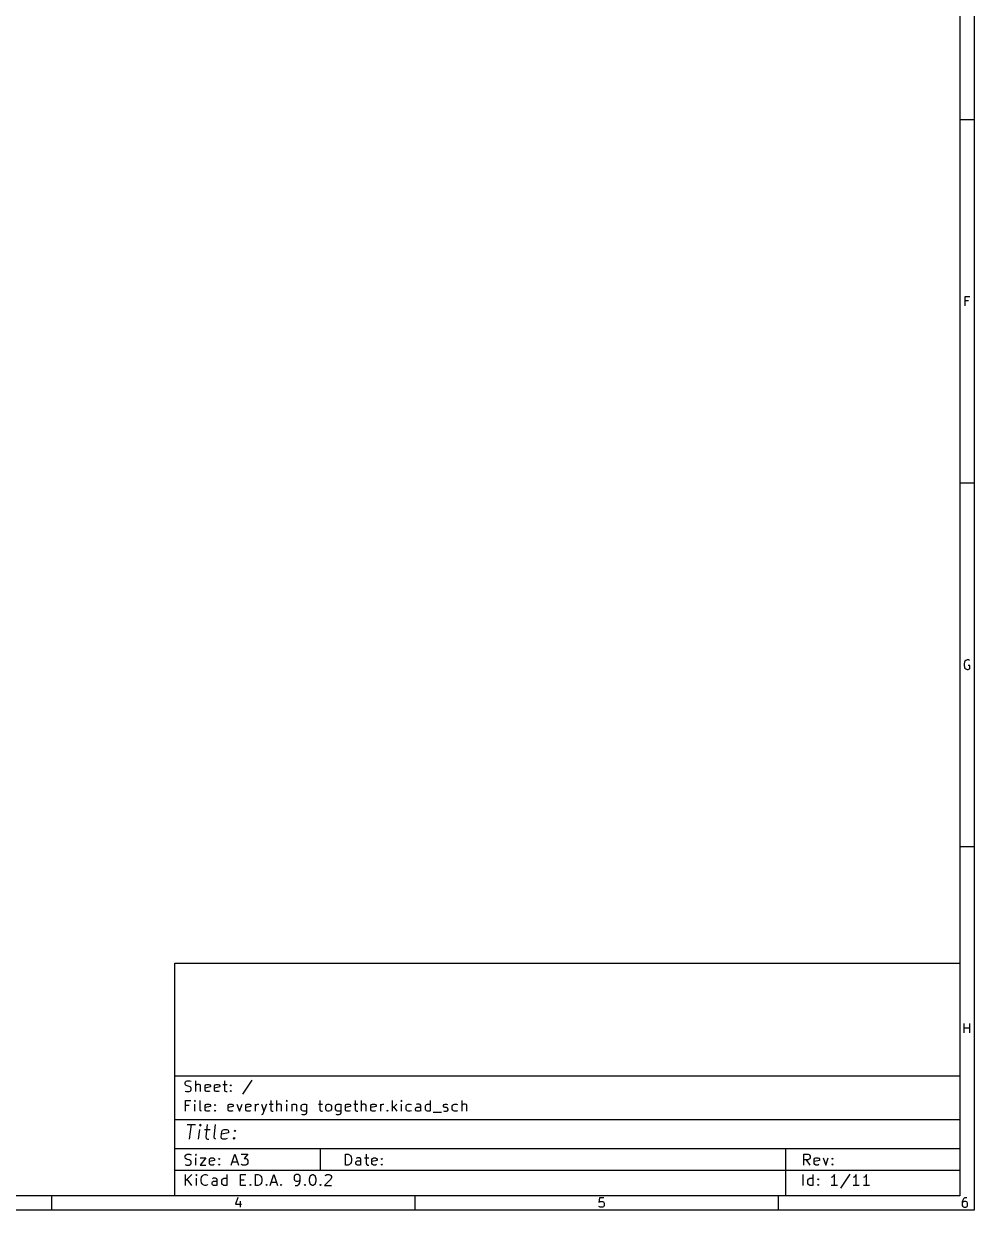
# Model space of a CAD drawing. Extents: x 0.4 to 11.3, y -16.1 to -0.4.
# Drawn here: x 6.15 to 11.3, y -16.14 to -9.72 of the extents above; entities that cross this region are included whole.
import ezdxf

# ---------------------------------------------------------------- set-up
doc = ezdxf.new("R2010")
doc.units = 0
doc.header["$MEASUREMENT"] = 0
doc.layers.add('RED2', color=1, linetype='CONTINUOUS')

msp = doc.modelspace()

# ---------------------------------------------------------------- linework, layer by layer
at = {"layer": 'RED2', "linetype": 'CONTINUOUS'}
for p, q in [((11.2993, -0.3937), (11.2993, -16.1413)), ((11.2206, -0.4724), (11.2206, -16.0626)), ((11.2993, -10.2362), (11.2206, -10.2362)), ((11.2502, -11.2438), (11.2502, -11.1927)), ((11.2502, -11.1927), (11.2746, -11.1927)), ((11.2672, -11.217), (11.2502, -11.217)), ((11.2993, -12.2047), (11.2206, -12.2047)), ((11.249, -13.1685), (11.2465, -13.1734)), ((11.2538, -13.1636), (11.249, -13.1685)), ((11.2611, -13.1612), (11.2538, -13.1636)), ((11.2685, -13.1612), (11.2611, -13.1612)), ((11.2733, -13.1636), (11.2685, -13.1612)), ((11.2465, -13.1734), (11.2441, -13.1831)), ((11.2441, -13.1831), (11.2441, -13.1904)), ((11.2441, -13.1904), (11.2465, -13.2002)), ((11.2465, -13.2002), (11.249, -13.205)), ((11.249, -13.205), (11.2538, -13.2099)), ((11.2538, -13.2099), (11.2611, -13.2124)), ((11.2611, -13.2124), (11.266, -13.2124)), ((11.2758, -13.1904), (11.266, -13.1904)), ((11.266, -13.2124), (11.2733, -13.2099)), ((11.2733, -13.2099), (11.2758, -13.2075)), ((11.2758, -13.2075), (11.2758, -13.1904)), ((11.2993, -14.1732), (11.2206, -14.1732)), ((6.9686, -14.8027), (11.2206, -14.8027)), ((6.9686, -16.0626), (6.9686, -14.8027)), ((11.2206, -14.8027), (11.2206, -16.0626)), ((11.2453, -15.1809), (11.2453, -15.1297)), ((11.2453, -15.154), (11.2746, -15.154)), ((11.2746, -15.1809), (11.2746, -15.1297)), ((6.9686, -15.413), (11.2206, -15.413)), ((7.0231, -15.4512), (7.0259, -15.4456)), ((7.0231, -15.4568), (7.0231, -15.4512)), ((7.0259, -15.4625), (7.0231, -15.4568)), ((7.0259, -15.4456), (7.0287, -15.4428)), ((7.0287, -15.4653), (7.0259, -15.4625)), ((7.0287, -15.4428), (7.0343, -15.44)), ((7.0343, -15.4681), (7.0287, -15.4653)), ((7.0343, -15.44), (7.0484, -15.44)), ((7.0456, -15.4709), (7.0343, -15.4681)), ((7.0512, -15.4737), (7.0456, -15.4709)), ((7.0484, -15.44), (7.0568, -15.4428)), ((7.054, -15.4765), (7.0512, -15.4737)), ((7.0568, -15.4821), (7.054, -15.4765)), ((7.0568, -15.4878), (7.0568, -15.4821)), ((7.0821, -15.499), (7.0821, -15.44)), ((7.085, -15.4625), (7.0821, -15.4653)), ((7.0906, -15.4596), (7.085, -15.4625)), ((7.099, -15.4596), (7.0906, -15.4596)), ((7.1046, -15.4625), (7.099, -15.4596)), ((7.1075, -15.4681), (7.1046, -15.4625)), ((7.1075, -15.499), (7.1075, -15.4681)), ((7.1328, -15.4681), (7.1356, -15.4625)), ((7.1328, -15.4906), (7.1328, -15.4681)), ((7.1609, -15.4737), (7.1328, -15.4793)), ((7.1356, -15.4625), (7.1412, -15.4596)), ((7.1412, -15.4596), (7.1524, -15.4596)), ((7.1524, -15.4596), (7.1581, -15.4625)), ((7.1581, -15.4625), (7.1609, -15.4681)), ((7.1609, -15.4681), (7.1609, -15.4737)), ((7.1834, -15.4681), (7.1862, -15.4625)), ((7.1834, -15.4906), (7.1834, -15.4681)), ((7.2115, -15.4737), (7.1834, -15.4793)), ((7.1862, -15.4625), (7.1918, -15.4596)), ((7.1918, -15.4596), (7.2031, -15.4596)), ((7.2031, -15.4596), (7.2087, -15.4625)), ((7.2087, -15.4625), (7.2115, -15.4681)), ((7.2115, -15.4681), (7.2115, -15.4737)), ((7.2284, -15.4596), (7.2509, -15.4596)), ((7.2368, -15.44), (7.2368, -15.4906)), ((7.2677, -15.4653), (7.2706, -15.4625)), ((7.2706, -15.4681), (7.2677, -15.4653)), ((7.2706, -15.4625), (7.2734, -15.4653)), ((7.2706, -15.4625), (7.2706, -15.4681)), ((7.2734, -15.4653), (7.2706, -15.4681)), ((7.3859, -15.4372), (7.3352, -15.5131)), ((7.0231, -15.4962), (7.0315, -15.499)), ((7.0259, -15.6053), (7.0259, -15.5463)), ((7.0259, -15.5463), (7.054, -15.5463)), ((7.0315, -15.499), (7.0456, -15.499)), ((7.0456, -15.499), (7.0512, -15.4962)), ((7.0512, -15.4962), (7.054, -15.4934)), ((7.054, -15.4934), (7.0568, -15.4878)), ((7.0765, -15.5463), (7.0737, -15.5491)), ((7.0737, -15.5491), (7.0765, -15.5519)), ((7.0793, -15.5491), (7.0765, -15.5463)), ((7.0765, -15.5463), (7.0765, -15.5519)), ((7.0765, -15.5519), (7.0793, -15.5491)), ((7.1046, -15.5969), (7.1046, -15.5463)), ((7.1356, -15.4962), (7.1328, -15.4906)), ((7.1412, -15.499), (7.1356, -15.4962)), ((7.1524, -15.499), (7.1412, -15.499)), ((7.1581, -15.4962), (7.1524, -15.499)), ((7.1862, -15.4962), (7.1834, -15.4906)), ((7.1918, -15.499), (7.1862, -15.4962)), ((7.2031, -15.499), (7.1918, -15.499)), ((7.2087, -15.4962), (7.2031, -15.499)), ((7.2368, -15.4906), (7.2396, -15.4962)), ((7.2396, -15.4962), (7.2452, -15.499)), ((7.2452, -15.499), (7.2509, -15.499)), ((7.2677, -15.4962), (7.2706, -15.4934)), ((7.2706, -15.499), (7.2677, -15.4962)), ((7.2706, -15.4934), (7.2734, -15.4962)), ((7.2706, -15.4934), (7.2706, -15.499)), ((7.2734, -15.4962), (7.2706, -15.499)), ((7.4871, -15.5463), (7.4871, -15.5969)), ((7.5208, -15.6053), (7.5208, -15.5463)), ((7.5743, -15.5463), (7.5715, -15.5491)), ((7.5715, -15.5491), (7.5743, -15.5519)), ((7.5771, -15.5491), (7.5743, -15.5463)), ((7.5743, -15.5463), (7.5743, -15.5519)), ((7.5743, -15.5519), (7.5771, -15.5491)), ((7.7542, -15.5463), (7.7542, -15.5969)), ((7.9455, -15.5463), (7.9455, -15.5969)), ((7.9792, -15.6053), (7.9792, -15.5463)), ((8.1479, -15.6053), (8.1479, -15.5463)), ((8.1957, -15.5463), (8.1929, -15.5491)), ((8.1929, -15.5491), (8.1957, -15.5519)), ((8.1986, -15.5491), (8.1957, -15.5463)), ((8.1957, -15.5463), (8.1957, -15.5519)), ((8.1957, -15.5519), (8.1986, -15.5491)), ((8.3532, -15.6053), (8.3532, -15.5463)), ((8.5248, -15.6053), (8.5248, -15.5463)), ((7.0456, -15.5744), (7.0259, -15.5744)), ((7.0765, -15.6053), (7.0765, -15.5659)), ((7.1075, -15.6025), (7.1046, -15.5969)), ((7.1131, -15.6053), (7.1075, -15.6025)), ((7.1328, -15.5744), (7.1356, -15.5688)), ((7.1328, -15.5969), (7.1328, -15.5744)), ((7.1609, -15.58), (7.1328, -15.5856)), ((7.1356, -15.6025), (7.1328, -15.5969)), ((7.1356, -15.5688), (7.1412, -15.5659)), ((7.1412, -15.6053), (7.1356, -15.6025)), ((7.1412, -15.5659), (7.1524, -15.5659)), ((7.1524, -15.6053), (7.1412, -15.6053)), ((7.1524, -15.5659), (7.1581, -15.5688)), ((7.1581, -15.6025), (7.1524, -15.6053)), ((7.1581, -15.5688), (7.1609, -15.5744)), ((7.1609, -15.5744), (7.1609, -15.58)), ((7.1834, -15.5716), (7.1862, -15.5688)), ((7.1862, -15.5744), (7.1834, -15.5716)), ((7.1834, -15.6025), (7.1862, -15.5997)), ((7.1862, -15.6053), (7.1834, -15.6025)), ((7.1862, -15.5688), (7.189, -15.5716)), ((7.1862, -15.5688), (7.1862, -15.5744)), ((7.189, -15.5716), (7.1862, -15.5744)), ((7.1862, -15.5997), (7.189, -15.6025)), ((7.1862, -15.5997), (7.1862, -15.6053)), ((7.189, -15.6025), (7.1862, -15.6053)), ((7.2565, -15.5744), (7.2593, -15.5688)), ((7.2565, -15.5969), (7.2565, -15.5744)), ((7.2846, -15.58), (7.2565, -15.5856)), ((7.2593, -15.6025), (7.2565, -15.5969)), ((7.2593, -15.5688), (7.2649, -15.5659)), ((7.2649, -15.6053), (7.2593, -15.6025)), ((7.2649, -15.5659), (7.2762, -15.5659)), ((7.2762, -15.6053), (7.2649, -15.6053)), ((7.2762, -15.5659), (7.2818, -15.5688)), ((7.2818, -15.6025), (7.2762, -15.6053)), ((7.2818, -15.5688), (7.2846, -15.5744)), ((7.2846, -15.5744), (7.2846, -15.58)), ((7.3043, -15.5659), (7.3184, -15.6053)), ((7.3184, -15.6053), (7.3324, -15.5659)), ((7.3521, -15.5744), (7.3549, -15.5688)), ((7.3521, -15.5969), (7.3521, -15.5744)), ((7.3802, -15.58), (7.3521, -15.5856)), ((7.3549, -15.6025), (7.3521, -15.5969)), ((7.3549, -15.5688), (7.3606, -15.5659)), ((7.3606, -15.6053), (7.3549, -15.6025)), ((7.3606, -15.5659), (7.3718, -15.5659)), ((7.3718, -15.6053), (7.3606, -15.6053)), ((7.3718, -15.5659), (7.3774, -15.5688)), ((7.3774, -15.6025), (7.3718, -15.6053)), ((7.3774, -15.5688), (7.3802, -15.5744)), ((7.3802, -15.5744), (7.3802, -15.58)), ((7.4055, -15.6053), (7.4055, -15.5659)), ((7.4055, -15.5772), (7.4084, -15.5716)), ((7.4084, -15.5716), (7.4112, -15.5688)), ((7.4112, -15.5688), (7.4168, -15.5659)), ((7.4168, -15.5659), (7.4224, -15.5659)), ((7.4365, -15.5659), (7.4505, -15.6053)), ((7.4505, -15.6053), (7.4449, -15.6194)), ((7.4646, -15.5659), (7.4505, -15.6053)), ((7.4787, -15.5659), (7.5012, -15.5659)), ((7.4871, -15.5969), (7.4899, -15.6025)), ((7.4899, -15.6025), (7.4955, -15.6053)), ((7.4955, -15.6053), (7.5012, -15.6053)), ((7.5237, -15.5688), (7.5208, -15.5716)), ((7.5293, -15.5659), (7.5237, -15.5688)), ((7.5377, -15.5659), (7.5293, -15.5659)), ((7.5433, -15.5688), (7.5377, -15.5659)), ((7.5462, -15.5744), (7.5433, -15.5688)), ((7.5462, -15.6053), (7.5462, -15.5744)), ((7.5743, -15.6053), (7.5743, -15.5659)), ((7.6024, -15.5659), (7.6024, -15.6053)), ((7.6024, -15.5716), (7.6052, -15.5688)), ((7.6052, -15.5688), (7.6108, -15.5659)), ((7.6108, -15.5659), (7.6193, -15.5659)), ((7.6193, -15.5659), (7.6249, -15.5688)), ((7.6249, -15.5688), (7.6277, -15.5744)), ((7.6277, -15.5744), (7.6277, -15.6053)), ((7.653, -15.5772), (7.6558, -15.5716)), ((7.653, -15.5941), (7.653, -15.5772)), ((7.6558, -15.5997), (7.653, -15.5941)), ((7.6558, -15.5716), (7.6586, -15.5688)), ((7.6586, -15.6025), (7.6558, -15.5997)), ((7.6586, -15.5688), (7.6643, -15.5659)), ((7.6643, -15.6053), (7.6586, -15.6025)), ((7.6643, -15.5659), (7.6755, -15.5659)), ((7.6755, -15.6053), (7.6643, -15.6053)), ((7.6755, -15.5659), (7.6811, -15.5688)), ((7.6811, -15.6025), (7.6755, -15.6053)), ((7.6811, -15.5659), (7.6811, -15.6138)), ((7.7458, -15.5659), (7.7683, -15.5659)), ((7.7542, -15.5969), (7.7571, -15.6025)), ((7.7571, -15.6025), (7.7627, -15.6053)), ((7.7627, -15.6053), (7.7683, -15.6053)), ((7.7852, -15.5772), (7.788, -15.5716)), ((7.7852, -15.5941), (7.7852, -15.5772)), ((7.788, -15.5997), (7.7852, -15.5941)), ((7.788, -15.5716), (7.7908, -15.5688)), ((7.7908, -15.6025), (7.788, -15.5997)), ((7.7908, -15.5688), (7.7964, -15.5659)), ((7.7964, -15.6053), (7.7908, -15.6025)), ((7.7964, -15.5659), (7.8049, -15.5659)), ((7.8049, -15.6053), (7.7964, -15.6053)), ((7.8049, -15.5659), (7.8105, -15.5688)), ((7.8105, -15.6025), (7.8049, -15.6053)), ((7.8105, -15.5688), (7.8133, -15.5716)), ((7.8133, -15.5997), (7.8105, -15.6025)), ((7.8133, -15.5716), (7.8161, -15.5772)), ((7.8161, -15.5941), (7.8133, -15.5997)), ((7.8161, -15.5772), (7.8161, -15.5941)), ((7.8386, -15.5772), (7.8414, -15.5716)), ((7.8386, -15.5941), (7.8386, -15.5772)), ((7.8414, -15.5997), (7.8386, -15.5941)), ((7.8414, -15.5716), (7.8442, -15.5688)), ((7.8442, -15.6025), (7.8414, -15.5997)), ((7.8442, -15.5688), (7.8499, -15.5659)), ((7.8499, -15.6053), (7.8442, -15.6025)), ((7.8499, -15.5659), (7.8611, -15.5659)), ((7.8611, -15.6053), (7.8499, -15.6053)), ((7.8611, -15.5659), (7.8667, -15.5688)), ((7.8667, -15.6025), (7.8611, -15.6053)), ((7.8667, -15.5659), (7.8667, -15.6138)), ((7.892, -15.5744), (7.8949, -15.5688)), ((7.892, -15.5969), (7.892, -15.5744)), ((7.9202, -15.58), (7.892, -15.5856)), ((7.8949, -15.6025), (7.892, -15.5969)), ((7.8949, -15.5688), (7.9005, -15.5659)), ((7.9005, -15.6053), (7.8949, -15.6025)), ((7.9005, -15.5659), (7.9117, -15.5659)), ((7.9117, -15.6053), (7.9005, -15.6053)), ((7.9117, -15.5659), (7.9173, -15.5688)), ((7.9173, -15.6025), (7.9117, -15.6053)), ((7.9173, -15.5688), (7.9202, -15.5744)), ((7.9202, -15.5744), (7.9202, -15.58)), ((7.937, -15.5659), (7.9595, -15.5659)), ((7.9455, -15.5969), (7.9483, -15.6025)), ((7.9483, -15.6025), (7.9539, -15.6053)), ((7.9539, -15.6053), (7.9595, -15.6053)), ((7.982, -15.5688), (7.9792, -15.5716)), ((7.9876, -15.5659), (7.982, -15.5688)), ((7.9961, -15.5659), (7.9876, -15.5659)), ((8.0017, -15.5688), (7.9961, -15.5659)), ((8.0045, -15.5744), (8.0017, -15.5688)), ((8.0045, -15.6053), (8.0045, -15.5744)), ((8.0298, -15.5744), (8.0326, -15.5688)), ((8.0298, -15.5969), (8.0298, -15.5744)), ((8.058, -15.58), (8.0298, -15.5856)), ((8.0326, -15.6025), (8.0298, -15.5969)), ((8.0326, -15.5688), (8.0383, -15.5659)), ((8.0383, -15.6053), (8.0326, -15.6025)), ((8.0383, -15.5659), (8.0495, -15.5659)), ((8.0495, -15.6053), (8.0383, -15.6053)), ((8.0495, -15.5659), (8.0551, -15.5688)), ((8.0551, -15.6025), (8.0495, -15.6053)), ((8.0551, -15.5688), (8.058, -15.5744)), ((8.058, -15.5744), (8.058, -15.58)), ((8.0833, -15.6053), (8.0833, -15.5659)), ((8.0833, -15.5772), (8.0861, -15.5716)), ((8.0861, -15.5716), (8.0889, -15.5688)), ((8.0889, -15.5688), (8.0945, -15.5659)), ((8.0945, -15.5659), (8.1001, -15.5659)), ((8.117, -15.6025), (8.1198, -15.5997)), ((8.1198, -15.6053), (8.117, -15.6025)), ((8.1198, -15.5997), (8.1226, -15.6025)), ((8.1198, -15.5997), (8.1198, -15.6053)), ((8.1226, -15.6025), (8.1198, -15.6053)), ((8.1704, -15.5659), (8.1479, -15.5884)), ((8.1536, -15.5828), (8.1704, -15.6053)), ((8.1957, -15.6053), (8.1957, -15.5659)), ((8.2211, -15.5772), (8.2239, -15.5716)), ((8.2211, -15.5941), (8.2211, -15.5772)), ((8.2239, -15.5997), (8.2211, -15.5941)), ((8.2239, -15.5716), (8.2267, -15.5688)), ((8.2267, -15.6025), (8.2239, -15.5997)), ((8.2267, -15.5688), (8.2323, -15.5659)), ((8.2323, -15.6053), (8.2267, -15.6025)), ((8.2323, -15.5659), (8.2436, -15.5659)), ((8.2436, -15.6053), (8.2323, -15.6053)), ((8.2436, -15.5659), (8.2492, -15.5688)), ((8.2492, -15.6025), (8.2436, -15.6053)), ((8.2717, -15.5913), (8.2745, -15.5856)), ((8.2717, -15.5969), (8.2717, -15.5913)), ((8.2745, -15.6025), (8.2717, -15.5969)), ((8.2801, -15.5659), (8.2745, -15.5688)), ((8.2745, -15.5856), (8.2801, -15.5828)), ((8.2801, -15.6053), (8.2745, -15.6025)), ((8.2914, -15.5659), (8.2801, -15.5659)), ((8.2801, -15.5828), (8.2942, -15.5828)), ((8.2942, -15.6053), (8.2801, -15.6053)), ((8.297, -15.5688), (8.2914, -15.5659)), ((8.2942, -15.5828), (8.2998, -15.58)), ((8.2998, -15.6025), (8.2942, -15.6053)), ((8.2998, -15.5744), (8.297, -15.5688)), ((8.2998, -15.6053), (8.2998, -15.5744)), ((8.3251, -15.5772), (8.3279, -15.5716)), ((8.3251, -15.5941), (8.3251, -15.5772)), ((8.3279, -15.5997), (8.3251, -15.5941)), ((8.3279, -15.5716), (8.3307, -15.5688)), ((8.3307, -15.6025), (8.3279, -15.5997)), ((8.3307, -15.5688), (8.3364, -15.5659)), ((8.3364, -15.6053), (8.3307, -15.6025)), ((8.3364, -15.5659), (8.3476, -15.5659)), ((8.3476, -15.6053), (8.3364, -15.6053)), ((8.3476, -15.5659), (8.3532, -15.5688)), ((8.3532, -15.6025), (8.3476, -15.6053)), ((8.3673, -15.6109), (8.4123, -15.6109)), ((8.4235, -15.5744), (8.4263, -15.5688)), ((8.4235, -15.5772), (8.4235, -15.5744)), ((8.4263, -15.5828), (8.4235, -15.5772)), ((8.4235, -15.6025), (8.4292, -15.6053)), ((8.4263, -15.5688), (8.432, -15.5659)), ((8.432, -15.5856), (8.4263, -15.5828)), ((8.4292, -15.6053), (8.4404, -15.6053)), ((8.432, -15.5659), (8.4404, -15.5659)), ((8.4404, -15.5856), (8.432, -15.5856)), ((8.4404, -15.5659), (8.446, -15.5688)), ((8.446, -15.5884), (8.4404, -15.5856)), ((8.4404, -15.6053), (8.446, -15.6025)), ((8.4488, -15.5941), (8.446, -15.5884)), ((8.446, -15.6025), (8.4488, -15.5969)), ((8.4488, -15.5969), (8.4488, -15.5941)), ((8.4713, -15.5772), (8.4741, -15.5716)), ((8.4713, -15.5941), (8.4713, -15.5772)), ((8.4741, -15.5997), (8.4713, -15.5941)), ((8.4741, -15.5716), (8.477, -15.5688)), ((8.477, -15.6025), (8.4741, -15.5997)), ((8.477, -15.5688), (8.4826, -15.5659)), ((8.4826, -15.6053), (8.477, -15.6025)), ((8.4826, -15.5659), (8.4938, -15.5659)), ((8.4938, -15.6053), (8.4826, -15.6053)), ((8.4938, -15.5659), (8.4995, -15.5688)), ((8.4995, -15.6025), (8.4938, -15.6053)), ((8.5276, -15.5688), (8.5248, -15.5716)), ((8.5332, -15.5659), (8.5276, -15.5688)), ((8.5416, -15.5659), (8.5332, -15.5659)), ((8.5473, -15.5688), (8.5416, -15.5659)), ((8.5501, -15.5744), (8.5473, -15.5688)), ((8.5501, -15.6053), (8.5501, -15.5744)), ((6.9686, -15.6492), (11.2206, -15.6492)), ((7.0352, -15.6769), (7.0802, -15.6769)), ((7.0478, -15.7556), (7.0577, -15.6769)), ((7.1064, -15.6769), (7.1022, -15.6807)), ((7.1064, -15.6769), (7.1055, -15.6844)), ((7.1097, -15.6807), (7.1064, -15.6769)), ((7.1439, -15.6769), (7.1355, -15.7444)), ((7.1805, -15.7444), (7.1889, -15.6769)), ((7.4421, -15.6222), (7.4365, -15.625)), ((7.4449, -15.6194), (7.4421, -15.6222)), ((7.6614, -15.625), (7.6558, -15.6222)), ((7.6699, -15.625), (7.6614, -15.625)), ((7.6755, -15.6222), (7.6699, -15.625)), ((7.6783, -15.6194), (7.6755, -15.6222)), ((7.6811, -15.6138), (7.6783, -15.6194)), ((7.847, -15.625), (7.8414, -15.6222)), ((7.8555, -15.625), (7.847, -15.625)), ((7.8611, -15.6222), (7.8555, -15.625)), ((7.8639, -15.6194), (7.8611, -15.6222)), ((7.8667, -15.6138), (7.8639, -15.6194)), ((7.0966, -15.7556), (7.1031, -15.7032)), ((7.1022, -15.6807), (7.1055, -15.6844)), ((7.1055, -15.6844), (7.1097, -15.6807)), ((7.1294, -15.7032), (7.1594, -15.7032)), ((7.218, -15.7444), (7.2217, -15.7144)), ((7.2583, -15.7219), (7.2199, -15.7294)), ((7.2217, -15.7144), (7.2264, -15.7069)), ((7.2264, -15.7069), (7.2344, -15.7032)), ((7.2344, -15.7032), (7.2494, -15.7032)), ((7.2494, -15.7032), (7.2564, -15.7069)), ((7.2564, -15.7069), (7.2592, -15.7144)), ((7.2592, -15.7144), (7.2583, -15.7219)), ((7.2897, -15.7106), (7.2939, -15.7069)), ((7.293, -15.7144), (7.2897, -15.7106)), ((7.2939, -15.7069), (7.293, -15.7144)), ((7.2972, -15.7106), (7.293, -15.7144)), ((7.2939, -15.7069), (7.2972, -15.7106)), ((7.1355, -15.7444), (7.1383, -15.7519)), ((7.1383, -15.7519), (7.1453, -15.7556)), ((7.1453, -15.7556), (7.1528, -15.7556)), ((7.1833, -15.7519), (7.1805, -15.7444)), ((7.1903, -15.7556), (7.1833, -15.7519)), ((7.2208, -15.7519), (7.218, -15.7444)), ((7.2278, -15.7556), (7.2208, -15.7519)), ((7.2428, -15.7556), (7.2278, -15.7556)), ((7.2508, -15.7519), (7.2428, -15.7556)), ((7.2845, -15.7519), (7.2888, -15.7481)), ((7.2878, -15.7556), (7.2845, -15.7519)), ((7.2888, -15.7481), (7.2878, -15.7556)), ((7.292, -15.7519), (7.2878, -15.7556)), ((7.2888, -15.7481), (7.292, -15.7519)), ((6.9686, -15.8067), (11.2206, -15.8067)), ((7.0231, -15.8489), (7.0259, -15.8432)), ((7.0231, -15.8545), (7.0231, -15.8489)), ((7.0259, -15.8601), (7.0231, -15.8545)), ((7.0259, -15.8432), (7.0287, -15.8404)), ((7.0287, -15.8629), (7.0259, -15.8601)), ((7.0287, -15.8404), (7.0343, -15.8376)), ((7.0343, -15.8657), (7.0287, -15.8629)), ((7.0343, -15.8376), (7.0484, -15.8376)), ((7.0456, -15.8685), (7.0343, -15.8657)), ((7.0512, -15.8713), (7.0456, -15.8685)), ((7.0484, -15.8376), (7.0568, -15.8404)), ((7.0821, -15.8376), (7.0793, -15.8404)), ((7.0793, -15.8404), (7.0821, -15.8432)), ((7.085, -15.8404), (7.0821, -15.8376)), ((7.0821, -15.8376), (7.0821, -15.8432)), ((7.0821, -15.8432), (7.085, -15.8404)), ((7.0821, -15.8967), (7.0821, -15.8573)), ((7.1046, -15.8573), (7.1356, -15.8573)), ((7.1356, -15.8573), (7.1046, -15.8967)), ((7.1553, -15.8657), (7.1581, -15.8601)), ((7.1553, -15.8882), (7.1553, -15.8657)), ((7.1581, -15.8601), (7.1637, -15.8573)), ((7.1637, -15.8573), (7.1749, -15.8573)), ((7.1749, -15.8573), (7.1806, -15.8601)), ((7.1806, -15.8601), (7.1834, -15.8657)), ((7.1834, -15.8657), (7.1834, -15.8713)), ((7.2059, -15.8629), (7.2087, -15.8601)), ((7.2087, -15.8657), (7.2059, -15.8629)), ((7.2087, -15.8601), (7.2115, -15.8629)), ((7.2087, -15.8601), (7.2087, -15.8657)), ((7.2115, -15.8629), (7.2087, -15.8657)), ((7.2734, -15.8967), (7.2931, -15.8376)), ((7.2931, -15.8376), (7.3127, -15.8967)), ((7.3268, -15.8376), (7.3634, -15.8376)), ((7.3634, -15.8376), (7.3437, -15.8601)), ((7.3437, -15.8601), (7.3521, -15.8601)), ((7.3521, -15.8601), (7.3577, -15.8629)), ((7.3577, -15.8629), (7.3606, -15.8657)), ((7.3606, -15.8657), (7.3634, -15.8713)), ((7.756, -15.8067), (7.756, -15.9248)), ((7.892, -15.8967), (7.892, -15.8376)), ((7.892, -15.8376), (7.9061, -15.8376)), ((7.9061, -15.8376), (7.9145, -15.8404)), ((7.9145, -15.8404), (7.9202, -15.846)), ((7.9202, -15.846), (7.923, -15.8517)), ((7.923, -15.8517), (7.9258, -15.8629)), ((7.9258, -15.8629), (7.9258, -15.8713)), ((7.9567, -15.8573), (7.9511, -15.8601)), ((7.968, -15.8573), (7.9567, -15.8573)), ((7.9736, -15.8601), (7.968, -15.8573)), ((7.9764, -15.8657), (7.9736, -15.8601)), ((7.9764, -15.8967), (7.9764, -15.8657)), ((7.9961, -15.8573), (8.0186, -15.8573)), ((8.0045, -15.8376), (8.0045, -15.8882)), ((8.0355, -15.8657), (8.0383, -15.8601)), ((8.0355, -15.8882), (8.0355, -15.8657)), ((8.0383, -15.8601), (8.0439, -15.8573)), ((8.0439, -15.8573), (8.0551, -15.8573)), ((8.0551, -15.8573), (8.0608, -15.8601)), ((8.0608, -15.8601), (8.0636, -15.8657)), ((8.0636, -15.8657), (8.0636, -15.8713)), ((8.0861, -15.8629), (8.0889, -15.8601)), ((8.0889, -15.8657), (8.0861, -15.8629)), ((8.0889, -15.8601), (8.0917, -15.8629)), ((8.0889, -15.8601), (8.0889, -15.8657)), ((8.0917, -15.8629), (8.0889, -15.8657)), ((10.2757, -15.8067), (10.2757, -16.0626)), ((10.3762, -15.8964), (10.3762, -15.8373)), ((10.3762, -15.8373), (10.3987, -15.8373)), ((10.3987, -15.8682), (10.3762, -15.8682)), ((10.41, -15.8964), (10.3903, -15.8682)), ((10.3987, -15.8373), (10.4044, -15.8401)), ((10.4044, -15.8654), (10.3987, -15.8682)), ((10.4044, -15.8401), (10.4072, -15.8429)), ((10.4072, -15.8626), (10.4044, -15.8654)), ((10.4072, -15.8429), (10.41, -15.8485)), ((10.41, -15.857), (10.4072, -15.8626)), ((10.41, -15.8485), (10.41, -15.857)), ((10.4325, -15.8654), (10.4353, -15.8598)), ((10.4325, -15.8879), (10.4325, -15.8654)), ((10.4353, -15.8598), (10.4409, -15.857)), ((10.4409, -15.857), (10.4522, -15.857)), ((10.4522, -15.857), (10.4578, -15.8598)), ((10.4578, -15.8598), (10.4606, -15.8654)), ((10.4606, -15.8654), (10.4606, -15.871)), ((10.4803, -15.857), (10.4944, -15.8964)), ((10.4944, -15.8964), (10.5084, -15.857)), ((10.5281, -15.8626), (10.5309, -15.8598)), ((10.5309, -15.8654), (10.5281, -15.8626)), ((10.5309, -15.8598), (10.5337, -15.8626)), ((10.5309, -15.8598), (10.5309, -15.8654)), ((10.5337, -15.8626), (10.5309, -15.8654)), ((6.9686, -15.9248), (11.2206, -15.9248)), ((7.0231, -15.8938), (7.0315, -15.8967)), ((7.0315, -15.8967), (7.0456, -15.8967)), ((7.0456, -15.8967), (7.0512, -15.8938)), ((7.054, -15.8742), (7.0512, -15.8713)), ((7.0512, -15.8938), (7.054, -15.891)), ((7.0568, -15.8798), (7.054, -15.8742)), ((7.054, -15.891), (7.0568, -15.8854)), ((7.0568, -15.8854), (7.0568, -15.8798)), ((7.1046, -15.8967), (7.1356, -15.8967)), ((7.1834, -15.8713), (7.1553, -15.877)), ((7.1581, -15.8938), (7.1553, -15.8882)), ((7.1637, -15.8967), (7.1581, -15.8938)), ((7.1749, -15.8967), (7.1637, -15.8967)), ((7.1806, -15.8938), (7.1749, -15.8967)), ((7.2059, -15.8938), (7.2087, -15.891)), ((7.2087, -15.8967), (7.2059, -15.8938)), ((7.2087, -15.891), (7.2115, -15.8938)), ((7.2087, -15.891), (7.2087, -15.8967)), ((7.2115, -15.8938), (7.2087, -15.8967)), ((7.279, -15.8798), (7.3071, -15.8798)), ((7.3296, -15.8938), (7.3268, -15.891)), ((7.3352, -15.8967), (7.3296, -15.8938)), ((7.3521, -15.8967), (7.3352, -15.8967)), ((7.3577, -15.8938), (7.3521, -15.8967)), ((7.3606, -15.891), (7.3577, -15.8938)), ((7.3634, -15.8854), (7.3606, -15.891)), ((7.3634, -15.8713), (7.3634, -15.8854)), ((7.9061, -15.8967), (7.892, -15.8967)), ((7.9145, -15.8938), (7.9061, -15.8967)), ((7.9202, -15.8882), (7.9145, -15.8938)), ((7.923, -15.8826), (7.9202, -15.8882)), ((7.9258, -15.8713), (7.923, -15.8826)), ((7.9483, -15.8826), (7.9511, -15.877)), ((7.9483, -15.8882), (7.9483, -15.8826)), ((7.9511, -15.8938), (7.9483, -15.8882)), ((7.9511, -15.877), (7.9567, -15.8742)), ((7.9567, -15.8967), (7.9511, -15.8938)), ((7.9567, -15.8742), (7.9708, -15.8742)), ((7.9708, -15.8967), (7.9567, -15.8967)), ((7.9708, -15.8742), (7.9764, -15.8713)), ((7.9764, -15.8938), (7.9708, -15.8967)), ((8.0045, -15.8882), (8.0073, -15.8938)), ((8.0073, -15.8938), (8.013, -15.8967)), ((8.013, -15.8967), (8.0186, -15.8967)), ((8.0636, -15.8713), (8.0355, -15.877)), ((8.0383, -15.8938), (8.0355, -15.8882)), ((8.0439, -15.8967), (8.0383, -15.8938)), ((8.0551, -15.8967), (8.0439, -15.8967)), ((8.0608, -15.8938), (8.0551, -15.8967)), ((8.0861, -15.8938), (8.0889, -15.891)), ((8.0889, -15.8967), (8.0861, -15.8938)), ((8.0889, -15.891), (8.0917, -15.8938)), ((8.0889, -15.891), (8.0889, -15.8967)), ((8.0917, -15.8938), (8.0889, -15.8967)), ((10.4606, -15.871), (10.4325, -15.8767)), ((10.4353, -15.8935), (10.4325, -15.8879)), ((10.4409, -15.8964), (10.4353, -15.8935)), ((10.4522, -15.8964), (10.4409, -15.8964)), ((10.4578, -15.8935), (10.4522, -15.8964)), ((10.5281, -15.8935), (10.5309, -15.8907)), ((10.5309, -15.8964), (10.5281, -15.8935)), ((10.5309, -15.8907), (10.5337, -15.8935)), ((10.5309, -15.8907), (10.5309, -15.8964)), ((10.5337, -15.8935), (10.5309, -15.8964)), ((7.0259, -16.0069), (7.0259, -15.9478)), ((7.0596, -15.9478), (7.0259, -15.9816)), ((7.0596, -16.0069), (7.0343, -15.9731)), ((7.085, -15.9478), (7.0821, -15.9506)), ((7.0821, -15.9506), (7.085, -15.9535)), ((7.0878, -15.9506), (7.085, -15.9478)), ((7.085, -15.9478), (7.085, -15.9535)), ((7.085, -15.9535), (7.0878, -15.9506)), ((7.085, -16.0069), (7.085, -15.9675)), ((7.1103, -15.9731), (7.1131, -15.9619)), ((7.1103, -15.9816), (7.1103, -15.9731)), ((7.1131, -15.9928), (7.1103, -15.9816)), ((7.1131, -15.9619), (7.1159, -15.9563)), ((7.1159, -15.9985), (7.1131, -15.9928)), ((7.1159, -15.9563), (7.1215, -15.9506)), ((7.1215, -16.0041), (7.1159, -15.9985)), ((7.1215, -15.9506), (7.13, -15.9478)), ((7.13, -15.9478), (7.1356, -15.9478)), ((7.1356, -15.9478), (7.144, -15.9506)), ((7.144, -15.9506), (7.1468, -15.9535)), ((7.1693, -15.9928), (7.1721, -15.9872)), ((7.1693, -15.9985), (7.1693, -15.9928)), ((7.1721, -16.0041), (7.1693, -15.9985)), ((7.1778, -15.9675), (7.1721, -15.9703)), ((7.1721, -15.9872), (7.1778, -15.9844)), ((7.189, -15.9675), (7.1778, -15.9675)), ((7.1778, -15.9844), (7.1918, -15.9844)), ((7.1946, -15.9703), (7.189, -15.9675)), ((7.1918, -15.9844), (7.1974, -15.9816)), ((7.1974, -15.976), (7.1946, -15.9703)), ((7.1974, -16.0069), (7.1974, -15.976)), ((7.2228, -15.9788), (7.2256, -15.9731)), ((7.2228, -15.9956), (7.2228, -15.9788)), ((7.2256, -16.0013), (7.2228, -15.9956)), ((7.2256, -15.9731), (7.2284, -15.9703)), ((7.2284, -15.9703), (7.234, -15.9675)), ((7.234, -15.9675), (7.2452, -15.9675)), ((7.2452, -15.9675), (7.2509, -15.9703)), ((7.2509, -16.0069), (7.2509, -15.9478)), ((7.324, -16.0069), (7.324, -15.9478)), ((7.324, -15.9478), (7.3521, -15.9478)), ((7.324, -15.976), (7.3437, -15.976)), ((7.4055, -16.0069), (7.4055, -15.9478)), ((7.4055, -15.9478), (7.4196, -15.9478)), ((7.4196, -15.9478), (7.428, -15.9506)), ((7.428, -15.9506), (7.4337, -15.9563)), ((7.4337, -15.9985), (7.428, -16.0041)), ((7.4337, -15.9563), (7.4365, -15.9619)), ((7.4365, -15.9928), (7.4337, -15.9985)), ((7.4365, -15.9619), (7.4393, -15.9731)), ((7.4393, -15.9816), (7.4365, -15.9928)), ((7.4393, -15.9731), (7.4393, -15.9816)), ((7.4843, -16.0069), (7.504, -15.9478)), ((7.4899, -15.99), (7.518, -15.99)), ((7.504, -15.9478), (7.5236, -16.0069)), ((7.6165, -15.9535), (7.6136, -15.9591)), ((7.6136, -15.9591), (7.6136, -15.9731)), ((7.6136, -15.9731), (7.6165, -15.9788)), ((7.6193, -15.9506), (7.6165, -15.9535)), ((7.6165, -15.9788), (7.6193, -15.9816)), ((7.6249, -15.9478), (7.6193, -15.9506)), ((7.6193, -15.9816), (7.6249, -15.9844)), ((7.6361, -15.9478), (7.6249, -15.9478)), ((7.6249, -15.9844), (7.6361, -15.9844)), ((7.6418, -15.9506), (7.6361, -15.9478)), ((7.6361, -15.9844), (7.6418, -15.9816)), ((7.6389, -16.0013), (7.6446, -15.9928)), ((7.6446, -15.9535), (7.6418, -15.9506)), ((7.6418, -15.9816), (7.6446, -15.9788)), ((7.6474, -15.9591), (7.6446, -15.9535)), ((7.6446, -15.9788), (7.6474, -15.9731)), ((7.6446, -15.9928), (7.6474, -15.9816)), ((7.6474, -15.9816), (7.6474, -15.9591)), ((7.698, -15.9703), (7.7008, -15.9591)), ((7.698, -15.9844), (7.698, -15.9703)), ((7.7008, -15.9956), (7.698, -15.9844)), ((7.7008, -15.9591), (7.7036, -15.9535)), ((7.7036, -16.0013), (7.7008, -15.9956)), ((7.7036, -15.9535), (7.7064, -15.9506)), ((7.7064, -15.9506), (7.7121, -15.9478)), ((7.7121, -15.9478), (7.7177, -15.9478)), ((7.7177, -15.9478), (7.7233, -15.9506)), ((7.7233, -15.9506), (7.7261, -15.9535)), ((7.7261, -15.9535), (7.7289, -15.9591)), ((7.7289, -15.9956), (7.7261, -16.0013)), ((7.7289, -15.9591), (7.7318, -15.9703)), ((7.7318, -15.9844), (7.7289, -15.9956)), ((7.7318, -15.9703), (7.7318, -15.9844)), ((7.8133, -15.9731), (7.7796, -16.0069)), ((7.7824, -15.9535), (7.7852, -15.9506)), ((7.7852, -15.9506), (7.7908, -15.9478)), ((7.7908, -15.9478), (7.8049, -15.9478)), ((7.8049, -15.9478), (7.8105, -15.9506)), ((7.8105, -15.9506), (7.8133, -15.9535)), ((7.8133, -15.9535), (7.8161, -15.9591)), ((7.8161, -15.9647), (7.8133, -15.9731)), ((7.8161, -15.9591), (7.8161, -15.9647)), ((10.3724, -16.0069), (10.3724, -15.9478)), ((10.3977, -15.9788), (10.4005, -15.9731)), ((10.3977, -15.9956), (10.3977, -15.9788)), ((10.4005, -16.0013), (10.3977, -15.9956)), ((10.4005, -15.9731), (10.4033, -15.9703)), ((10.4033, -15.9703), (10.4089, -15.9675)), ((10.4089, -15.9675), (10.4202, -15.9675)), ((10.4202, -15.9675), (10.4258, -15.9703)), ((10.4258, -16.0069), (10.4258, -15.9478)), ((10.4511, -15.9731), (10.4539, -15.9703)), ((10.4539, -15.976), (10.4511, -15.9731)), ((10.4539, -15.9703), (10.4567, -15.9731)), ((10.4539, -15.9703), (10.4539, -15.976)), ((10.4567, -15.9731), (10.4539, -15.976)), ((10.5298, -15.9619), (10.5242, -15.9647)), ((10.5355, -15.9563), (10.5298, -15.9619)), ((10.5411, -15.9478), (10.5355, -15.9563)), ((10.5411, -16.0069), (10.5411, -15.9478)), ((10.6255, -15.945), (10.5748, -16.021)), ((10.6479, -15.9619), (10.6423, -15.9647)), ((10.6536, -15.9563), (10.6479, -15.9619)), ((10.6592, -15.9478), (10.6536, -15.9563)), ((10.6592, -16.0069), (10.6592, -15.9478)), ((10.7042, -15.9619), (10.6986, -15.9647)), ((10.7098, -15.9563), (10.7042, -15.9619)), ((10.7154, -15.9478), (10.7098, -15.9563)), ((10.7154, -16.0069), (10.7154, -15.9478)), ((11.2206, -16.0626), (0.4724, -16.0626)), ((6.2992, -16.0626), (6.2992, -16.1413)), ((11.2206, -16.0626), (6.9686, -16.0626)), ((7.13, -16.0069), (7.1215, -16.0041)), ((7.1356, -16.0069), (7.13, -16.0069)), ((7.144, -16.0041), (7.1356, -16.0069)), ((7.1468, -16.0013), (7.144, -16.0041)), ((7.1778, -16.0069), (7.1721, -16.0041)), ((7.1918, -16.0069), (7.1778, -16.0069)), ((7.1974, -16.0041), (7.1918, -16.0069)), ((7.2284, -16.0041), (7.2256, -16.0013)), ((7.234, -16.0069), (7.2284, -16.0041)), ((7.2452, -16.0069), (7.234, -16.0069)), ((7.2509, -16.0041), (7.2452, -16.0069)), ((7.3521, -16.0069), (7.324, -16.0069)), ((7.3746, -16.0041), (7.3774, -16.0013)), ((7.3774, -16.0069), (7.3746, -16.0041)), ((7.3774, -16.0013), (7.3802, -16.0041)), ((7.3774, -16.0013), (7.3774, -16.0069)), ((7.3802, -16.0041), (7.3774, -16.0069)), ((7.4196, -16.0069), (7.4055, -16.0069)), ((7.428, -16.0041), (7.4196, -16.0069)), ((7.4618, -16.0041), (7.4646, -16.0013)), ((7.4646, -16.0069), (7.4618, -16.0041)), ((7.4646, -16.0013), (7.4674, -16.0041)), ((7.4646, -16.0013), (7.4646, -16.0069)), ((7.4674, -16.0041), (7.4646, -16.0069)), ((7.5405, -16.0041), (7.5433, -16.0013)), ((7.5433, -16.0069), (7.5405, -16.0041)), ((7.5433, -16.0013), (7.5461, -16.0041)), ((7.5433, -16.0013), (7.5433, -16.0069)), ((7.5461, -16.0041), (7.5433, -16.0069)), ((7.6193, -16.0069), (7.6305, -16.0069)), ((7.6305, -16.0069), (7.6361, -16.0041)), ((7.6361, -16.0041), (7.6389, -16.0013)), ((7.6699, -16.0041), (7.6727, -16.0013)), ((7.6727, -16.0069), (7.6699, -16.0041)), ((7.6727, -16.0013), (7.6755, -16.0041)), ((7.6727, -16.0013), (7.6727, -16.0069)), ((7.6755, -16.0041), (7.6727, -16.0069)), ((7.7064, -16.0041), (7.7036, -16.0013)), ((7.7121, -16.0069), (7.7064, -16.0041)), ((7.7177, -16.0069), (7.7121, -16.0069)), ((7.7233, -16.0041), (7.7177, -16.0069)), ((7.7261, -16.0013), (7.7233, -16.0041)), ((7.7543, -16.0041), (7.7571, -16.0013)), ((7.7571, -16.0069), (7.7543, -16.0041)), ((7.7571, -16.0013), (7.7599, -16.0041)), ((7.7571, -16.0013), (7.7571, -16.0069)), ((7.7599, -16.0041), (7.7571, -16.0069)), ((7.7796, -16.0069), (7.8161, -16.0069)), ((8.2677, -16.0626), (8.2677, -16.1413)), ((10.2362, -16.0626), (10.2362, -16.1413)), ((10.4033, -16.0041), (10.4005, -16.0013)), ((10.4089, -16.0069), (10.4033, -16.0041)), ((10.4202, -16.0069), (10.4089, -16.0069)), ((10.4258, -16.0041), (10.4202, -16.0069)), ((10.4511, -16.0041), (10.4539, -16.0013)), ((10.4539, -16.0069), (10.4511, -16.0041)), ((10.4539, -16.0013), (10.4567, -16.0041)), ((10.4539, -16.0013), (10.4539, -16.0069)), ((10.4567, -16.0041), (10.4539, -16.0069)), ((10.558, -16.0069), (10.5242, -16.0069)), ((10.6761, -16.0069), (10.6423, -16.0069)), ((10.7323, -16.0069), (10.6986, -16.0069)), ((7.3093, -16.0717), (7.2971, -16.1082)), ((7.2971, -16.1082), (7.3288, -16.1082)), ((7.3215, -16.0912), (7.3215, -16.1253)), ((9.268, -16.0741), (9.2656, -16.0985)), ((9.2656, -16.0985), (9.268, -16.0961)), ((9.268, -16.1229), (9.2656, -16.1204)), ((9.2924, -16.0741), (9.268, -16.0741)), ((9.268, -16.0961), (9.2729, -16.0936)), ((9.2729, -16.1253), (9.268, -16.1229)), ((9.2729, -16.0936), (9.2851, -16.0936)), ((9.2851, -16.1253), (9.2729, -16.1253)), ((9.2851, -16.0936), (9.29, -16.0961)), ((9.29, -16.1229), (9.2851, -16.1253)), ((9.29, -16.0961), (9.2924, -16.0985)), ((9.2924, -16.1204), (9.29, -16.1229)), ((9.2924, -16.0985), (9.2948, -16.1034)), ((9.2948, -16.1156), (9.2924, -16.1204)), ((9.2948, -16.1034), (9.2948, -16.1156)), ((11.2365, -16.0863), (11.2341, -16.0961)), ((11.2341, -16.0961), (11.2341, -16.1156)), ((11.2365, -16.0985), (11.2341, -16.1034)), ((11.2341, -16.1156), (11.2365, -16.1204)), ((11.2414, -16.079), (11.2365, -16.0863)), ((11.239, -16.0961), (11.2365, -16.0985)), ((11.2365, -16.1204), (11.239, -16.1229)), ((11.2439, -16.0936), (11.239, -16.0961)), ((11.239, -16.1229), (11.2439, -16.1253)), ((11.2439, -16.0766), (11.2414, -16.079)), ((11.2487, -16.0741), (11.2439, -16.0766)), ((11.2536, -16.0936), (11.2439, -16.0936)), ((11.2439, -16.1253), (11.2536, -16.1253)), ((11.2585, -16.0741), (11.2487, -16.0741)), ((11.2585, -16.0961), (11.2536, -16.0936)), ((11.2536, -16.1253), (11.2585, -16.1229)), ((11.2609, -16.0985), (11.2585, -16.0961)), ((11.2585, -16.1229), (11.2609, -16.1204)), ((11.2633, -16.1034), (11.2609, -16.0985)), ((11.2609, -16.1204), (11.2633, -16.1156)), ((11.2633, -16.1156), (11.2633, -16.1034)), ((11.2993, -16.1413), (0.3937, -16.1413))]:
    msp.add_line(p, q, dxfattribs=at)

doc.saveas('drawing.dxf')
